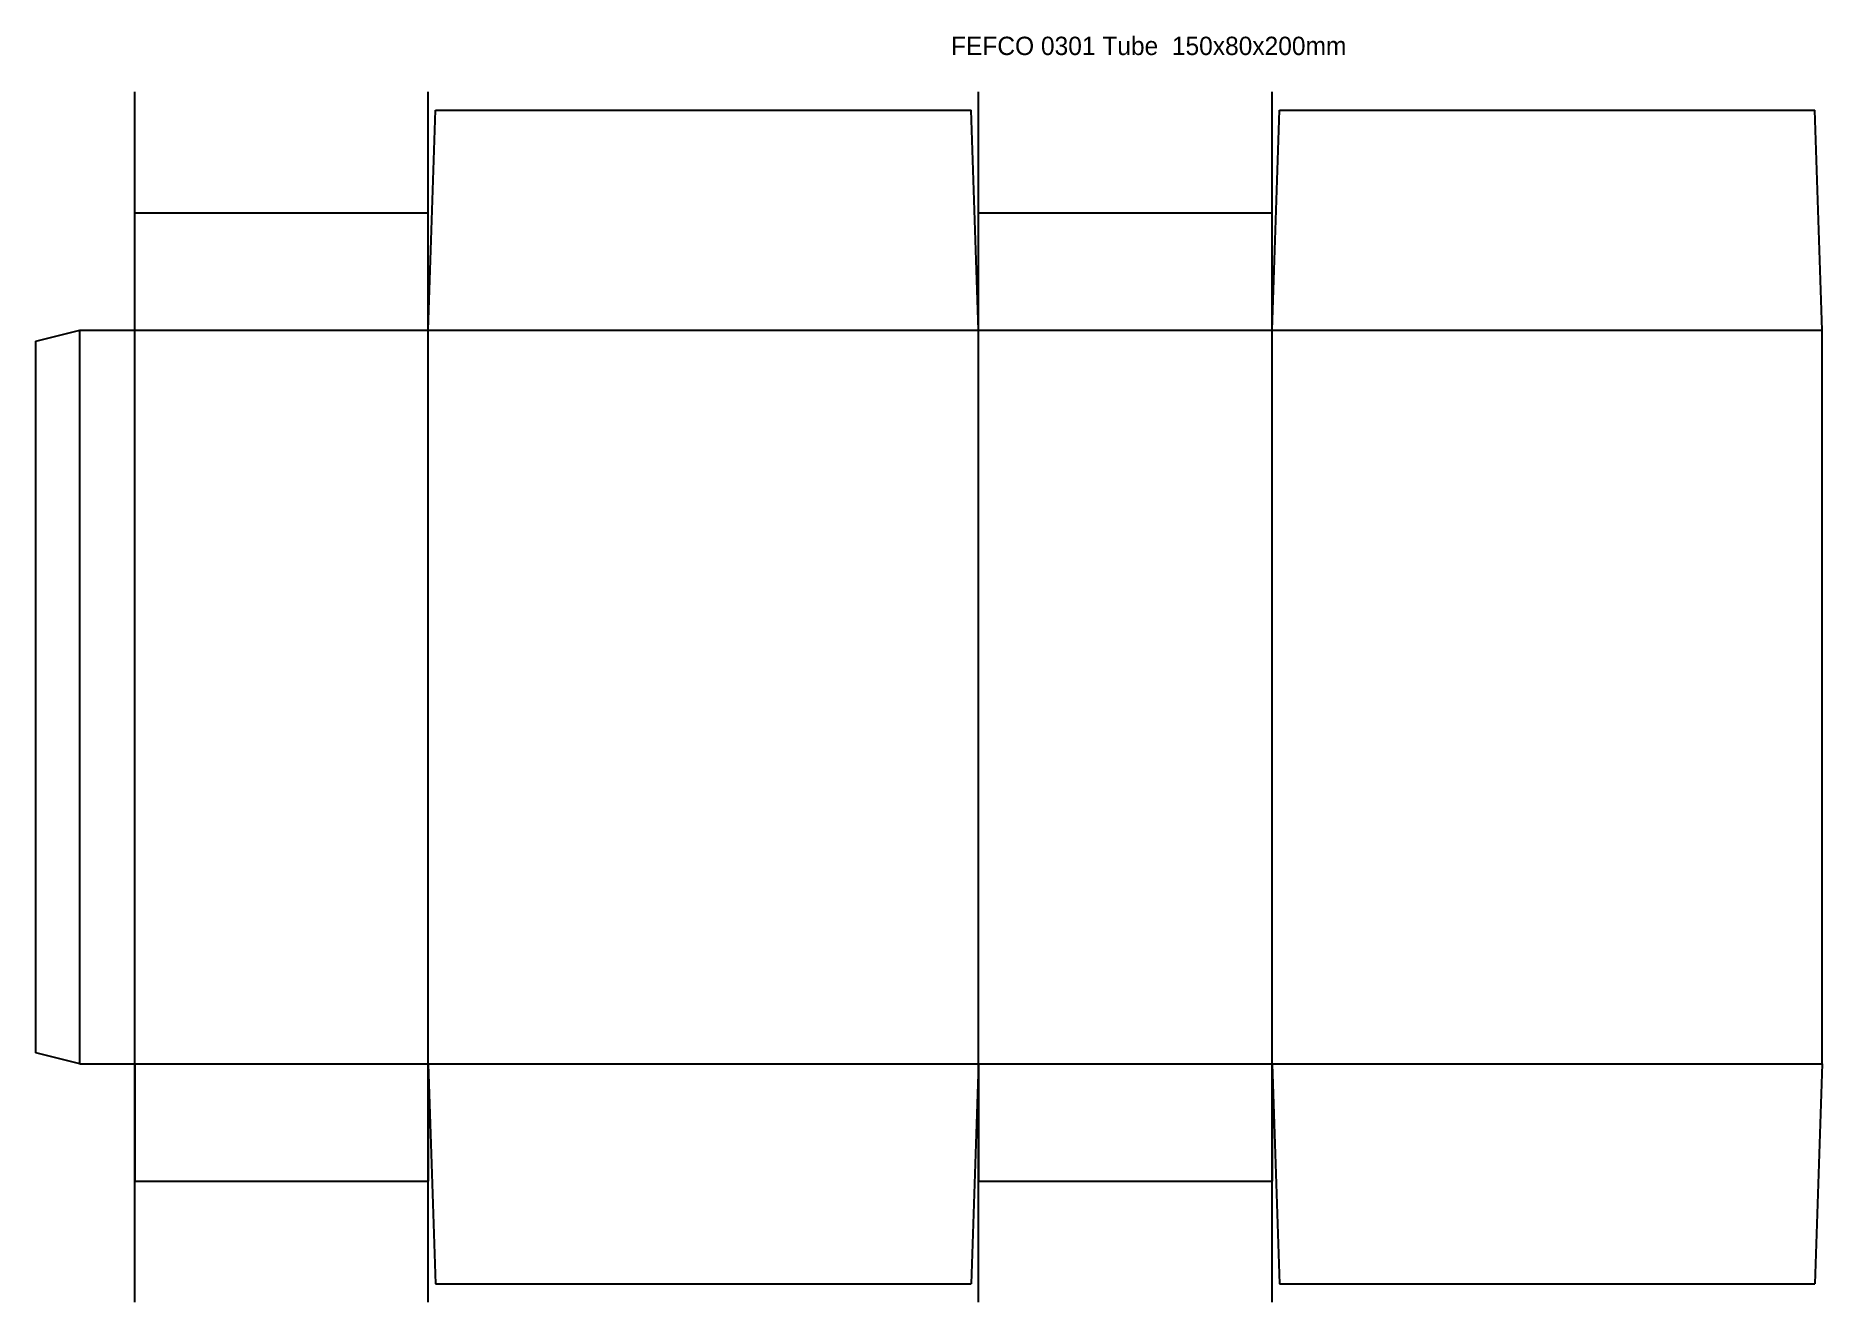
# Model space of a CAD drawing. Header units: metres. Extents: x -12 to 475, y -65 to 280.
import ezdxf

# ---------------------------------------------------------------- set-up
doc = ezdxf.new("R2010")
doc.units = ezdxf.units.M
for name, color, linetype in [('CREASE', 5, 'Continuous'), ('CUT', 1, 'Continuous'), ('DIMENSION', 3, 'Continuous')]:
    doc.layers.add(name, color=color, linetype=linetype)

msp = doc.modelspace()

# ---------------------------------------------------------------- linework, layer by layer
at = {"layer": 'CREASE'}
for p, q in [((15, -65), (15, 265)), ((95, -65), (95, 265)), ((245, -65), (245, 265)), ((325, -65), (325, 265))]:
    msp.add_line(p, q, dxfattribs=at)
at = {"layer": 'CUT'}
for p, q in [((95, 200), (97, 260)), ((97, 260), (243, 260)), ((245, 200), (243, 260)), ((325, 200), (327, 260)), ((327, 260), (473, 260)), ((475, 200), (473, 260)), ((15, 200), (15, 232)), ((15, 232), (95, 232)), ((95, 200), (95, 232)), ((245, 200), (245, 232)), ((245, 232), (325, 232)), ((325, 200), (325, 232)), ((-12, 197), (0, 200)), ((0, 200), (475, 200)), ((0, 0), (0, 200)), ((475, 0), (475, 200)), ((-12, 3), (-12, 197)), ((0, 0), (-12, 3)), ((0, 0), (475, 0)), ((15, 0), (15, -32)), ((95, 0), (95, -32)), ((95, 0), (97, -60)), ((245, 0), (243, -60)), ((245, 0), (245, -32)), ((325, 0), (325, -32)), ((325, 0), (327, -60)), ((475, 0), (473, -60)), ((15, -32), (95, -32)), ((245, -32), (325, -32)), ((97, -60), (243, -60)), ((327, -60), (473, -60))]:
    msp.add_line(p, q, dxfattribs=at)

# ---------------------------------------------------------------- texts
at = {"layer": 'DIMENSION'}
msp.add_text('FEFCO 0301 Tube  150x80x200mm', height=5, dxfattribs=at).set_placement((237.5, 275))

doc.saveas('drawing.dxf')
